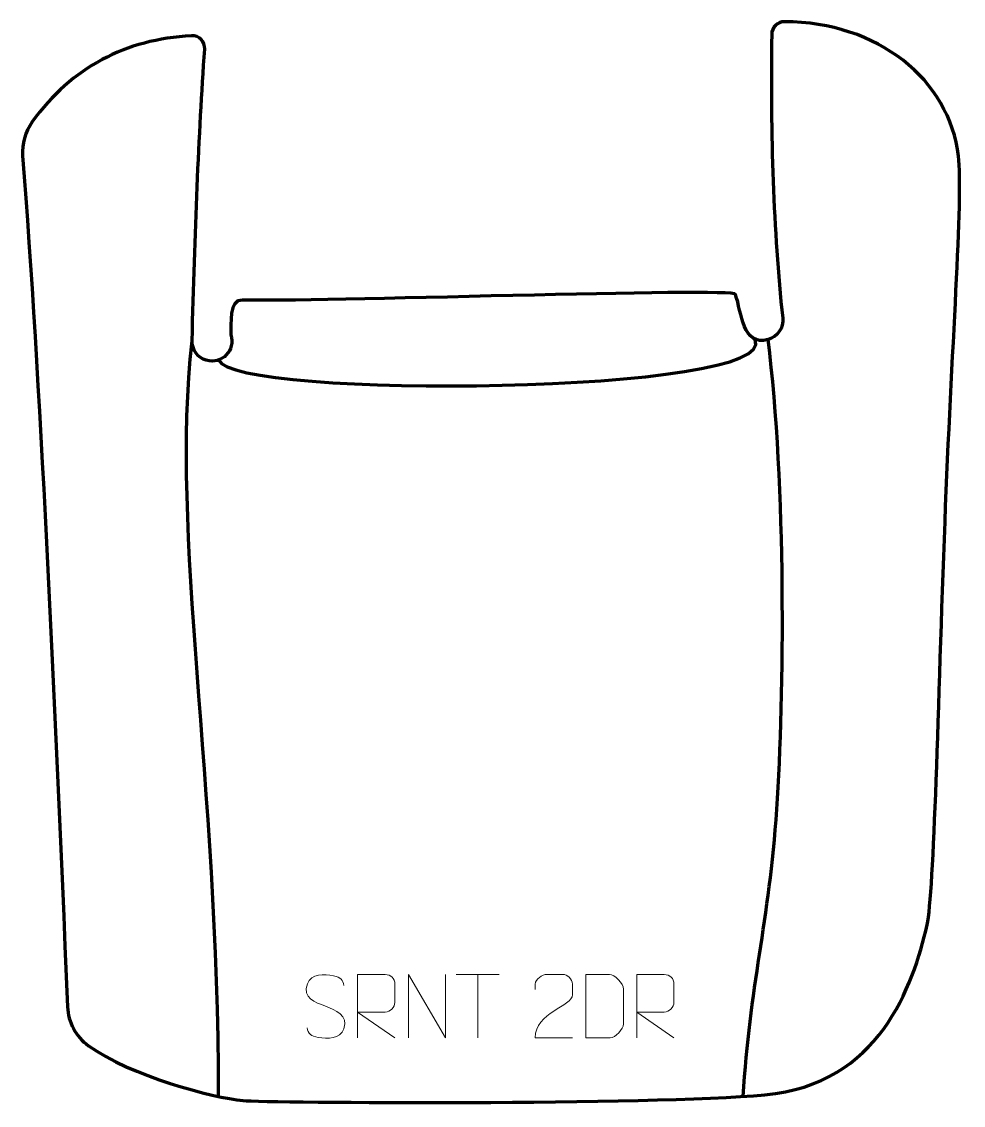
# Model space of a CAD drawing. Header units: millimetres. Extents: x -185 to 186, y -214 to 213.
import ezdxf

# ---------------------------------------------------------------- set-up
doc = ezdxf.new("R2010")
doc.units = ezdxf.units.MM
doc.header["$MEASUREMENT"] = 0
for name, color, linetype in [('layer 1', 7, 'Continuous'), ('layer 2', 7, 'Continuous'), ('layer 3', 7, 'Continuous')]:
    doc.layers.add(name, color=color, linetype=linetype)

msp = doc.modelspace()

# ---------------------------------------------------------------- linework, layer by layer
at = {"layer": 'layer 1', "color": 250, "lineweight": 9}
for points, knots in [([(-65.2559, -174.9947), (-69.5042, -173.5243), (-74.4123, -171.7285), (-72.4072, -166.2082), (-72.4072, -166.2082), (-70.9037, -162.0683), (-65.6901, -162.4568), (-62.0865, -163.0579), (-62.0865, -163.0579), (-59.2259, -163.5351), (-58.3612, -164.7483), (-58.0506, -166.8324)], [0, 0, 0, 0, 0.25, 0.25, 0.25, 0.25, 0.5, 0.5, 0.5, 0.5, 1, 1, 1, 1]), ([(-52.5879, -187.4714), (-52.5879, -187.4714), (-52.5879, -162.5179), (-52.5879, -162.5179), (-52.5879, -162.5179), (-48.9931, -162.5179), (-45.3976, -162.5179), (-41.8024, -162.5179), (-41.8024, -162.5179), (-39.4771, -162.5556), (-37.9198, -164.0456), (-37.9239, -166.412), (-37.9239, -166.412), (-37.9243, -168.4475), (-37.9243, -171.5069), (-37.9239, -173.5429), (-37.9239, -173.5429), (-37.9304, -175.4184), (-39.7427, -177.3602), (-41.7522, -177.3793), (-41.7522, -177.3793), (-41.7522, -177.3793), (-52.5879, -177.3793), (-52.5879, -177.3793), (-52.5879, -177.3793), (-52.5879, -177.3793), (-37.9332, -187.4714), (-37.9332, -187.4714)], [0, 0, 0, 0, 0.125, 0.125, 0.125, 0.125, 0.25, 0.25, 0.25, 0.25, 0.375, 0.375, 0.375, 0.375, 0.5, 0.5, 0.5, 0.5, 0.625, 0.625, 0.625, 0.625, 0.75, 0.75, 0.75, 0.75, 1, 1, 1, 1]), ([(-32.5833, -187.4714), (-32.5833, -187.4714), (-32.5833, -162.5179), (-32.5833, -162.5179), (-32.5833, -162.5179), (-32.5833, -162.5179), (-17.9285, -187.4714), (-17.9285, -187.4714), (-17.9285, -187.4714), (-17.9285, -187.4714), (-17.9285, -162.5179), (-17.9285, -162.5179)], [0, 0, 0, 0, 0.25, 0.25, 0.25, 0.25, 0.5, 0.5, 0.5, 0.5, 1, 1, 1, 1]), ([(32.1155, -187.4818), (27.2011, -187.4815), (22.2867, -187.4815), (17.3726, -187.4818), (17.3726, -187.4818), (17.3726, -177.5495), (32.0236, -174.9083), (32.1155, -170.598), (32.1155, -170.598), (32.1152, -169.1739), (32.1152, -167.7502), (32.1155, -166.3269), (32.1155, -166.3269), (32.0986, -164.2498), (29.9758, -162.525), (28.3048, -162.5077), (28.3048, -162.5077), (26.2316, -162.5081), (24.1587, -162.5081), (22.0863, -162.5077), (22.0863, -162.5077), (20.2642, -162.4912), (17.4395, -164.2833), (17.3726, -166.3769), (17.3726, -166.3769), (17.3726, -166.3769), (17.3726, -168.4317), (17.3726, -168.4317)], [0, 0, 0, 0, 0.125, 0.125, 0.125, 0.125, 0.25, 0.25, 0.25, 0.25, 0.375, 0.375, 0.375, 0.375, 0.5, 0.5, 0.5, 0.5, 0.625, 0.625, 0.625, 0.625, 0.75, 0.75, 0.75, 0.75, 1, 1, 1, 1]), ([(37.3517, -187.4433), (39.6835, -187.4429), (44.6337, -187.4669), (46.9652, -187.4672), (46.9652, -187.4672), (48.8902, -187.5726), (52.2088, -184.031), (52.1976, -182.0137), (52.1976, -182.0137), (52.1972, -176.2436), (52.1972, -174.0739), (52.1976, -168.3046), (52.1976, -168.3046), (52.1933, -166.1665), (48.8188, -162.5064), (46.6664, -162.5199), (46.6664, -162.5199), (44.3407, -162.5199), (39.6164, -162.5199), (37.2903, -162.5199), (37.2903, -162.5199), (37.2907, -168.2668), (37.352, -181.696), (37.3517, -187.4433)], [0, 0, 0, 0, 0.14285714, 0.14285714, 0.14285714, 0.14285714, 0.28571429, 0.28571429, 0.28571429, 0.28571429, 0.42857143, 0.42857143, 0.42857143, 0.42857143, 0.57142857, 0.57142857, 0.57142857, 0.57142857, 0.71428571, 0.71428571, 0.71428571, 0.71428571, 1, 1, 1, 1]), ([(57.4121, -187.4714), (57.4121, -187.4714), (57.4121, -162.5179), (57.4121, -162.5179), (57.4121, -162.5179), (61.0069, -162.5179), (64.6024, -162.5179), (68.1976, -162.5179), (68.1976, -162.5179), (70.5229, -162.5556), (72.0802, -164.0456), (72.0761, -166.412), (72.0761, -166.412), (72.0757, -168.4475), (72.0757, -171.5069), (72.0761, -173.5429), (72.0761, -173.5429), (72.0696, -175.4184), (70.2573, -177.3602), (68.2478, -177.3793), (68.2478, -177.3793), (68.2478, -177.3793), (57.4121, -177.3793), (57.4121, -177.3793), (57.4121, -177.3793), (57.4121, -177.3793), (72.0668, -187.4714), (72.0668, -187.4714)], [0, 0, 0, 0, 0.125, 0.125, 0.125, 0.125, 0.25, 0.25, 0.25, 0.25, 0.375, 0.375, 0.375, 0.375, 0.5, 0.5, 0.5, 0.5, 0.625, 0.625, 0.625, 0.625, 0.75, 0.75, 0.75, 0.75, 1, 1, 1, 1]), ([(-65.2559, -174.9948), (-61.2373, -176.6415), (-56.2078, -178.5298), (-58.0418, -183.8901), (-58.0418, -183.8901), (-59.5016, -188.1565), (-64.4124, -187.8998), (-68.1385, -187.3451), (-68.1385, -187.3451), (-70.8885, -186.9353), (-72.1094, -185.7218), (-72.4874, -183.6096)], [0, 0, 0, 0, 0.25, 0.25, 0.25, 0.25, 0.5, 0.5, 0.5, 0.5, 1, 1, 1, 1])]:
    msp.add_open_spline(points, degree=3, knots=knots, dxfattribs=at)
for points in [[(-13.7495, -162.5414), (-13.7495, -162.5414), (3.2377, -162.5414), (3.2377, -162.5414)], [(-5.2557, -187.4714), (-5.2557, -187.4714), (-5.2557, -162.5179), (-5.2557, -162.5179)]]:
    msp.add_open_spline(points, degree=3, dxfattribs=at)
at = {"layer": 'layer 2', "color": 230, "lineweight": 200}
msp.add_open_spline([(-166.9402, -175.2313), (-172.2213, -47.4439), (-177.8213, 73.0163), (-184.639, 160.145), (-184.639, 160.145), (-185.0112, 164.8994), (-183.6562, 169.6168), (-180.8636, 173.4825), (-180.8636, 173.4825), (-165.1922, 195.1755), (-144.0312, 206.003), (-118.1309, 207.4497), (-118.1309, 207.4497), (-115.1302, 207.6169), (-112.6607, 205.1164), (-112.8724, 202.1189), (-112.8724, 202.1189), (-115.2237, 168.8671), (-116.7427, 129.0904), (-117.8349, 87.2594), (-117.8349, 87.2594), (-117.927, 83.7207), (-115.6301, 80.5591), (-112.2349, 79.5554), (-112.2349, 79.5554), (-106.1453, 77.7552), (-100.5633, 83.5817), (-102.6224, 89.5884), (-102.6224, 89.5884), (-102.2796, 93.861), (-103.5092, 103.5318), (-98.009, 103.3001), (-98.009, 103.3001), (-73.4761, 102.2659), (96.9356, 108.3571), (96.3456, 105.513), (96.3456, 105.513), (98.8467, 98.2713), (99.0741, 84.9351), (109.1691, 87.7251), (109.1691, 87.7251), (112.917, 88.7605), (115.3515, 92.3595), (114.9381, 96.2256), (114.9381, 96.2256), (111.2484, 130.7304), (110.0839, 168.1168), (110.6053, 208.0501), (110.6053, 208.0501), (110.6405, 210.7824), (112.9025, 213.0084), (115.6355, 213), (115.6355, 213), (152.3614, 212.8843), (180.6595, 190.2433), (184.2653, 159.9718), (184.2653, 159.9718), (186.1456, 144.1893), (181.4504, 82.468), (178.9239, 15.8222), (178.9239, 15.8222), (176.1828, -56.4789), (174.7441, -130.4736), (171.8538, -143.0167), (171.8538, -143.0167), (166.3202, -167.0285), (153.1104, -205.822), (107.9485, -209.9591), (107.9485, -209.9591), (62.7869, -214.0961), (-88.7509, -213.097), (-97.8046, -212.2154), (-97.8046, -212.2154), (-109.5552, -211.0717), (-142.0955, -202.5962), (-158.7162, -190.5845), (-158.7162, -190.5845), (-163.6689, -187.0049), (-166.688, -181.3368), (-166.9402, -175.2313)], degree=3, knots=[0, 0, 0, 0, 0.04761905, 0.04761905, 0.04761905, 0.04761905, 0.0952381, 0.0952381, 0.0952381, 0.0952381, 0.14285714, 0.14285714, 0.14285714, 0.14285714, 0.19047619, 0.19047619, 0.19047619, 0.19047619, 0.23809524, 0.23809524, 0.23809524, 0.23809524, 0.28571429, 0.28571429, 0.28571429, 0.28571429, 0.33333333, 0.33333333, 0.33333333, 0.33333333, 0.38095238, 0.38095238, 0.38095238, 0.38095238, 0.42857143, 0.42857143, 0.42857143, 0.42857143, 0.47619048, 0.47619048, 0.47619048, 0.47619048, 0.52380952, 0.52380952, 0.52380952, 0.52380952, 0.57142857, 0.57142857, 0.57142857, 0.57142857, 0.61904762, 0.61904762, 0.61904762, 0.61904762, 0.66666667, 0.66666667, 0.66666667, 0.66666667, 0.71428571, 0.71428571, 0.71428571, 0.71428571, 0.76190476, 0.76190476, 0.76190476, 0.76190476, 0.80952381, 0.80952381, 0.80952381, 0.80952381, 0.85714286, 0.85714286, 0.85714286, 0.85714286, 0.9047619, 0.9047619, 0.9047619, 0.9047619, 1, 1, 1, 1], dxfattribs=at)
at = {"layer": 'layer 3', "color": 142, "lineweight": 200}
for points in [[(-107.4031, -210.6058), (-107.4031, -85.8474), (-126.4312, 10.9711), (-117.8347, 87.2596)], [(-107.4031, 79.6714), (-101.865, 64.0662), (114.6168, 65.9881), (104.0607, 87.7249)]]:
    msp.add_open_spline(points, degree=3, dxfattribs=at)
msp.add_open_spline([(99.4144, -210.6058), (101.8694, -167.725), (109.6386, -141.8773), (112.627, -97.427), (112.627, -97.427), (115.6154, -52.977), (116.4688, 30.606), (109.1691, 87.7249)], degree=3, knots=[0, 0, 0, 0, 0.33333333, 0.33333333, 0.33333333, 0.33333333, 1, 1, 1, 1], dxfattribs=at)

doc.saveas('drawing.dxf')
